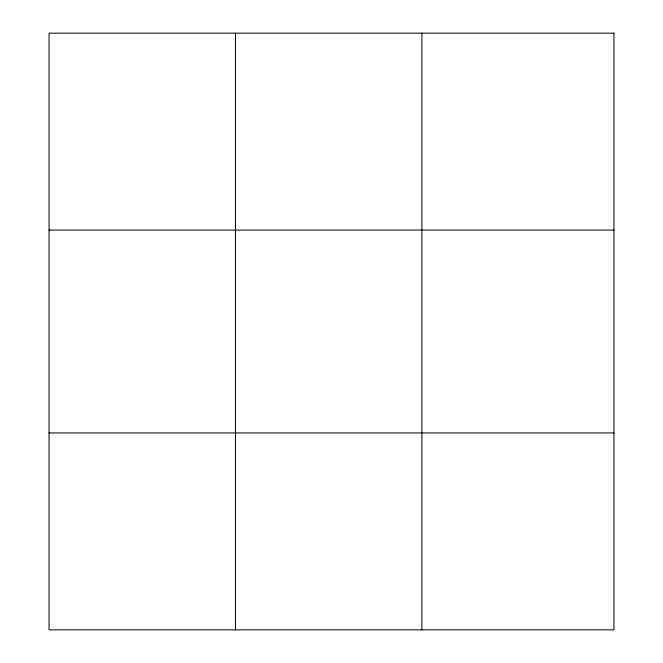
<?xml version="1.0" encoding="UTF-8"?>
<svg xmlns="http://www.w3.org/2000/svg" width="663" height="663" viewBox="0 0 663 663"><rect width="100%" height="100%" fill="white"/><g stroke="black" fill="none" stroke-linecap="round" stroke-linejoin="round"><path stroke-width="0.99" d="M235.473 629.85L235.473 33.15M421.883 629.85L421.883 33.15M49.054 230.061L613.946 230.061M49.054 432.939L613.946 432.939M613.946 33.15L613.946 629.85L49.054 629.85L49.054 33.15L613.946 33.15"/></g></svg>
